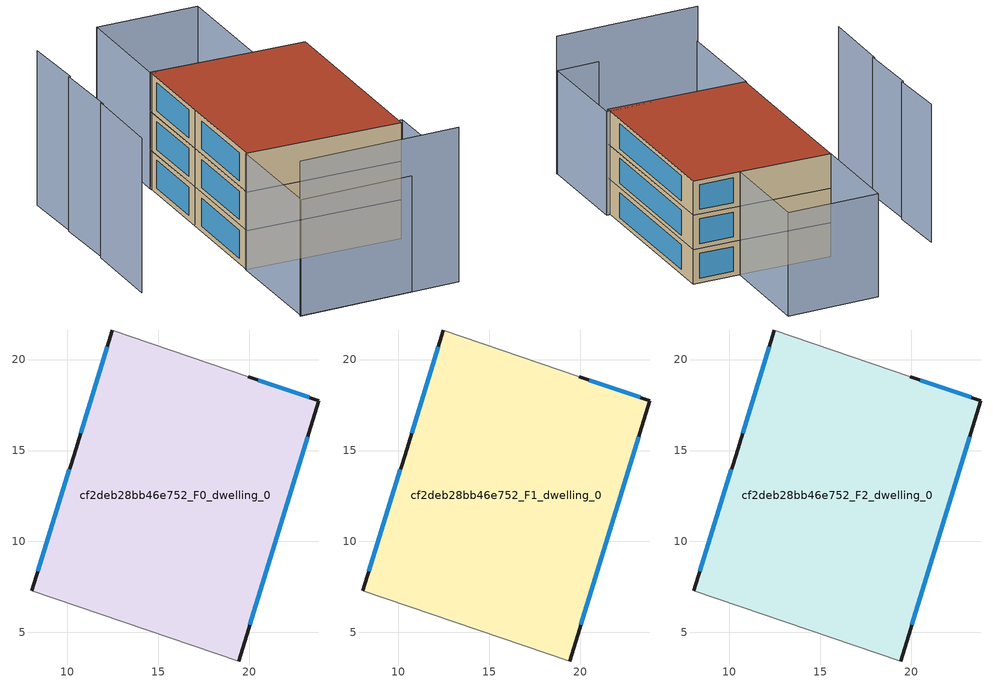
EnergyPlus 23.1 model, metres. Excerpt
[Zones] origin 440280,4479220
cf2deb28bb46e752_F0_dwelling_0
 floor ground (EU_floor_Construction): 23.83,17.74 19.41,3.42 8.03,7.28 10.45,15.04 12.48,21.63 19.95,19.06 z0
 wall outside (EU_wall_Construction): 19.41,3.42 23.83,17.74 19.95,19.06 / 12.48,21.63 10.45,15.04 8.03,7.28 z0:3
 wall adiabatic (EU_wall_Construction): 8.03,7.28 19.41,3.42 / 19.95,19.06 12.48,21.63 z0:3
 window (EU_Window_Construction): 20.02,5.41 23.22,15.75 / 10.11,13.96 8.36,8.35 / 12.19,20.71 10.73,15.95 / 23.29,17.92 20.49,18.88 z0.42:2.58
cf2deb28bb46e752_F1_dwelling_0
 floor to cf2deb28bb46e752_F0_dwelling_0 (EU_floor_Construction): 23.83,17.74 19.41,3.42 8.03,7.28 10.45,15.04 12.48,21.63 19.95,19.06 z3
 wall outside (EU_wall_Construction): 19.41,3.42 23.83,17.74 19.95,19.06 / 12.48,21.63 10.45,15.04 8.03,7.28 z3:6
 wall adiabatic (EU_wall_Construction): 8.03,7.28 19.41,3.42 / 19.95,19.06 12.48,21.63 z3:6
 window (EU_Window_Construction): 20.02,5.41 23.22,15.75 / 10.11,13.96 8.36,8.35 / 12.19,20.71 10.73,15.95 / 23.29,17.92 20.49,18.88 z3.42:5.58
cf2deb28bb46e752_F2_dwelling_0
 floor to cf2deb28bb46e752_F1_dwelling_0 (EU_floor_Construction): 23.83,17.74 19.41,3.42 8.03,7.28 10.45,15.04 12.48,21.63 19.95,19.06 z6
 wall outside (EU_wall_Construction): 19.41,3.42 23.83,17.74 19.95,19.06 / 12.48,21.63 10.45,15.04 8.03,7.28 z6:9
 wall adiabatic (EU_wall_Construction): 8.03,7.28 19.41,3.42 / 19.95,19.06 12.48,21.63 z6:9
 window (EU_Window_Construction): 20.02,5.41 23.22,15.75 / 10.11,13.96 8.36,8.35 / 12.19,20.71 10.73,15.95 / 23.29,17.92 20.49,18.88 z6.42:8.58
 roof outside (EU_roof_Construction): 19.41,3.42 23.83,17.74 19.95,19.06 12.48,21.63 10.45,15.04 8.03,7.28 z9
shading: 5.41,-0.89 17.36,-4.52 / 2.02,15.78 0.03,9.59 / 3.41,20.48 2.06,15.57 / 4.82,25.13 3.53,20.44 z0:12; 17.34,-4.5 5.49,-0.94 / 5.49,-0.94 7.96,7.3 / 7.96,7.3 19.82,3.73 / 19.82,3.73 17.34,-4.5 / 12.37,21.42 14.92,29.6 / 14.92,29.6 22.5,27.24 / 22.5,27.24 19.95,19.06 / 19.95,19.06 12.37,21.42 z0:9
[Building]
EU S2 Campaign: North Axis=0; Terrain=City; Solar Distribution=FullExterior
[Site:Location]
Madrid: Latitude=40.5; Longitude=-3.5; Time Zone=1; Elevation=609
[SizingPeriod:WeatherFileDays]
AnnualSizingPeriod: Begin Month=1; Begin Day of Month=1; End Month=12; End Day of Month=31; Day of Week for Start Day=Monday; Use Weather File Daylight Saving Period=No; Use Weather File Rain and Snow Indicators=No
[MATERIAL]
EU_InternalMass_Material: Roughness=MediumRough; Thickness=0.1; Conductivity=1; Density=1800; Specific Heat=900; Thermal Absorptance=0.9; Solar Absorptance=0.7; Visible Absorptance=0.7
[MATERIAL:NOMASS] Roughness=MediumRough; Thermal Absorptance=0.9; Solar Absorptance=0.7; Visible Absorptance=0.7
Name | Thermal Resistance
EU_wall_NoMass | 1.60022
EU_roof_NoMass | 1.57597
EU_floor_NoMass | 0.470652
[WINDOWMATERIAL:SIMPLEGLAZINGSYSTEM]
EU_Window_SimpleGlazing: UFactor=3.28802; Solar Heat Gain Coefficient=0.85; Visible Transmittance=0.85
[CONSTRUCTION]
EU_wall_Construction: EU_wall_NoMass
EU_roof_Construction: EU_roof_NoMass
EU_floor_Construction: EU_floor_NoMass
EU_Window_Construction: EU_Window_SimpleGlazing
EU_InternalMass_Construction: EU_InternalMass_Material
[ZONE] Type=1; Multiplier=1; Ceiling Height=autocalculate; Floor Area=autocalculate; Part of Total Floor Area=Yes
Name | Volume
cf2deb28bb46e752_F0_dwelling_0 | 539.918
cf2deb28bb46e752_F1_dwelling_0; cf2deb28bb46e752_F2_dwelling_0 | 539.919
[INTERNALMASS] Construction=EU_InternalMass_Construction; Surface Area=179.973
Name | Zone or ZoneList
cf2deb28bb46e752_F0_dwelling_0_EU_InternalMass | cf2deb28bb46e752_F0_dwelling_0
cf2deb28bb46e752_F1_dwelling_0_EU_InternalMass | cf2deb28bb46e752_F1_dwelling_0
cf2deb28bb46e752_F2_dwelling_0_EU_InternalMass | cf2deb28bb46e752_F2_dwelling_0
[OTHEREQUIPMENT] Fuel Type=Electricity; Design Level Calculation Method=Watts/Area; Power per Zone Floor Area=1; Fraction Latent=0; Fraction Radiant=0; Fraction Lost=0; Carbon Dioxide Generation Rate=0; EndUse Subcategory=EU_Step8_InternalGains
Name | Zone or ZoneList or Space or SpaceList | Schedule
EU_Step8_InternalGain_cf2deb28bb46e752_F0_dwelling_0_f000 | cf2deb28bb46e752_F0_dwelling_0 | EU_Step8_GainSchedule_cf2deb28bb46e752_F0_dwelling_0_f000
EU_Step8_InternalGain_cf2deb28bb46e752_F1_dwelling_0_f000 | cf2deb28bb46e752_F1_dwelling_0 | EU_Step8_GainSchedule_cf2deb28bb46e752_F1_dwelling_0_f000
EU_Step8_InternalGain_cf2deb28bb46e752_F2_dwelling_0_f000 | cf2deb28bb46e752_F2_dwelling_0 | EU_Step8_GainSchedule_cf2deb28bb46e752_F2_dwelling_0_f000
[ZONEVENTILATION:DESIGNFLOWRATE] Schedule=EU_AlwaysOn; Design Flow Rate Calculation Method=AirChanges/Hour; Air Changes per Hour=0.480704; Ventilation Type=Natural; Fan Pressure Rise=0; Fan Total Efficiency=1; Constant Term Coefficient=1; Temperature Term Coefficient=0; Velocity Term Coefficient=0; Velocity Squared Term Coefficient=0; Minimum Indoor Temperature=-100; Maximum Indoor Temperature=100; Delta Temperature=-100; Minimum Outdoor Temperature=-100; Maximum Outdoor Temperature=100; Maximum Wind Speed=40
Name | Zone or ZoneList or Space or SpaceList
EU_ConstantAir_cf2deb28bb46e752_F0_dwelling_0 | cf2deb28bb46e752_F0_dwelling_0
EU_ConstantAir_cf2deb28bb46e752_F1_dwelling_0 | cf2deb28bb46e752_F1_dwelling_0
EU_ConstantAir_cf2deb28bb46e752_F2_dwelling_0 | cf2deb28bb46e752_F2_dwelling_0
[HVACTEMPLATE:THERMOSTAT] Constant Heating Setpoint=20; Constant Cooling Setpoint=50
EU_HeatOnly_cf2deb28bb46e752_F0_dwelling_0; EU_HeatOnly_cf2deb28bb46e752_F1_dwelling_0; EU_HeatOnly_cf2deb28bb46e752_F2_dwelling_0
[HVACTEMPLATE:ZONE:IDEALLOADSAIRSYSTEM] System Availability Schedule=EU_AlwaysOn; Maximum Heating Supply Air Temperature=50; Minimum Cooling Supply Air Temperature=13; Maximum Heating Supply Air Humidity Ratio=0.0156; Minimum Cooling Supply Air Humidity Ratio=0.0077; Heating Limit=NoLimit; Cooling Limit=NoLimit; Heating Availability Schedule=EU_AlwaysOn; Cooling Availability Schedule=EU_CoolingOff; Dehumidification Control Type=ConstantSensibleHeatRatio; Cooling Sensible Heat Ratio=0.7; Dehumidification Setpoint=60; Humidification Control Type=None; Humidification Setpoint=30; Outdoor Air Method=None; Outdoor Air Flow Rate per Person=0.00944; Outdoor Air Flow Rate per Zone Floor Area=0; Outdoor Air Flow Rate per Zone=0; Demand Controlled Ventilation Type=None; Outdoor Air Economizer Type=NoEconomizer; Heat Recovery Type=None; Sensible Heat Recovery Effectiveness=0.7; Latent Heat Recovery Effectiveness=0.65
Name | Template Thermostat
cf2deb28bb46e752_F0_dwelling_0 | EU_HeatOnly_cf2deb28bb46e752_F0_dwelling_0
cf2deb28bb46e752_F1_dwelling_0 | EU_HeatOnly_cf2deb28bb46e752_F1_dwelling_0
cf2deb28bb46e752_F2_dwelling_0 | EU_HeatOnly_cf2deb28bb46e752_F2_dwelling_0
[SIZING:ZONE] Zone Cooling Design Supply Air Temperature Input Method=SupplyAirTemperature; Zone Cooling Design Supply Air Temperature=13; Zone Heating Design Supply Air Temperature Input Method=SupplyAirTemperature; Zone Heating Design Supply Air Temperature=50; Zone Cooling Design Supply Air Humidity Ratio=0.008; Zone Heating Design Supply Air Humidity Ratio=0.008; Cooling Design Air Flow Method=DesignDay; Cooling Design Air Flow Rate=0; Cooling Minimum Air Flow per Zone Floor Area=0.000762; Cooling Minimum Air Flow=0; Cooling Minimum Air Flow Fraction=0.2; Heating Design Air Flow Method=DesignDay; Heating Design Air Flow Rate=0; Heating Maximum Air Flow per Zone Floor Area=0.002032; Heating Maximum Air Flow=0.141576; Heating Maximum Air Flow Fraction=0.3; Account for Dedicated Outdoor Air System=No; Dedicated Outdoor Air System Control Strategy=NeutralSupplyAir; Dedicated Outdoor Air Low Setpoint Temperature for Design=autosize; Dedicated Outdoor Air High Setpoint Temperature for Design=autosize; Zone Load Sizing Method=Sensible Load Only No Latent Load; Zone Latent Cooling Design Supply Air Humidity Ratio Input Method=HumidityRatioDifference; Zone Cooling Design Supply Air Humidity Ratio Difference=0.005; Zone Latent Heating Design Supply Air Humidity Ratio Input Method=HumidityRatioDifference; Zone Humidification Design Supply Air Humidity Ratio Difference=0.005
cf2deb28bb46e752_F0_dwelling_0; cf2deb28bb46e752_F1_dwelling_0; cf2deb28bb46e752_F2_dwelling_0
[SCHEDULE:CONSTANT]
Name | Hourly Value
EU_AlwaysOn | 1
EU_CoolingOff | 0
[SCHEDULE:FILE] Column Number=1; Rows to Skip at Top=0; Number of Hours of Data=8760; Column Separator=Comma; Interpolate to Timestep=No; Minutes per Item=60; Adjust Schedule for Daylight Savings=Yes
Name | File
EU_Step8_GainSchedule_cf2deb28bb46e752_F0_dwelling_0_f000 | ../../schedules/cf2deb28bb46e752/cf2deb28bb46e752_F0_dwelling_0_f000_gain.csv
EU_Step8_GainSchedule_cf2deb28bb46e752_F1_dwelling_0_f000 | ../../schedules/cf2deb28bb46e752/cf2deb28bb46e752_F1_dwelling_0_f000_gain.csv
EU_Step8_GainSchedule_cf2deb28bb46e752_F2_dwelling_0_f000 | ../../schedules/cf2deb28bb46e752/cf2deb28bb46e752_F2_dwelling_0_f000_gain.csv
